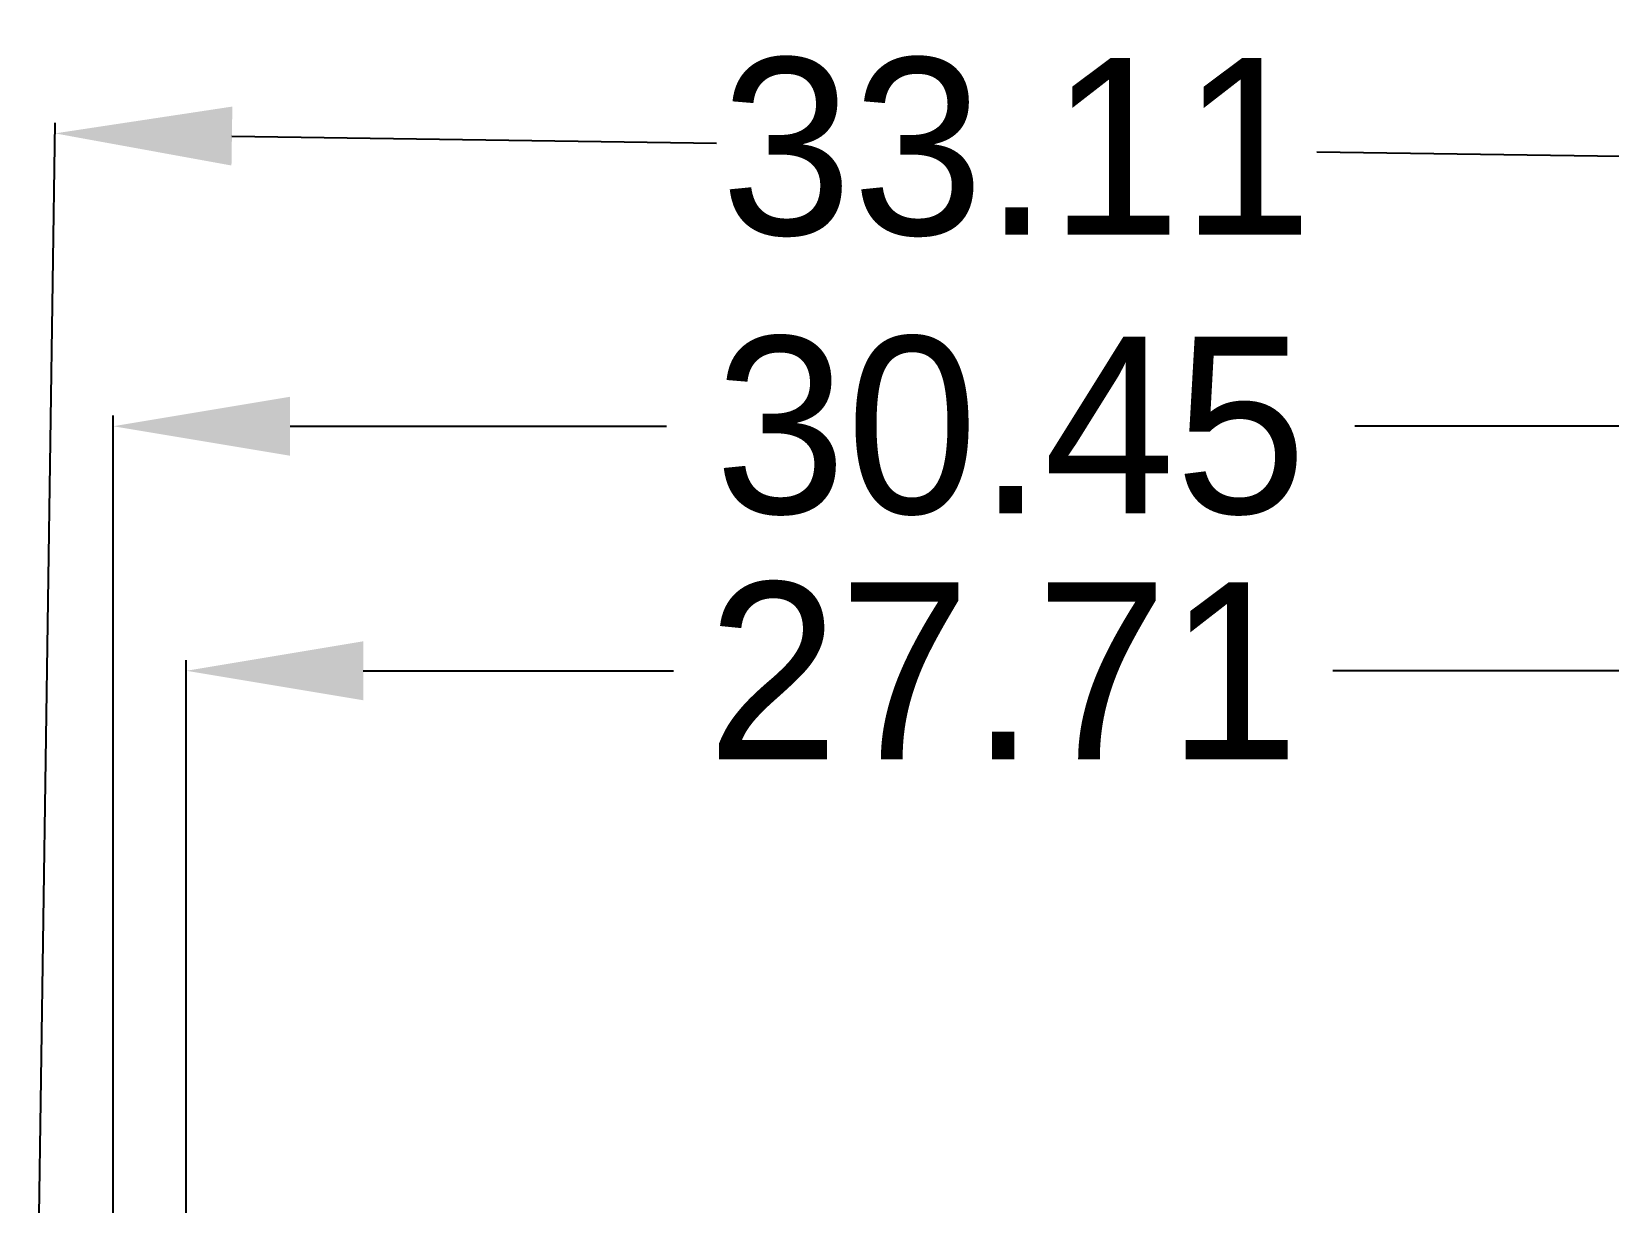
# Model space of a CAD drawing. Extents: x 76 to 193, y -170 to -23.
# Drawn here: x 131.94 to 158.69, y -42.86 to -23 of the extents above; entities that cross this region are included whole.
import ezdxf

# ---------------------------------------------------------------- set-up
doc = ezdxf.new("R2010")
doc.units = 0
doc.layers.get('0').update_dxf_attribs({"linetype": 'CONTINUOUS'})
doc.layers.get('Defpoints').update_dxf_attribs({"linetype": 'CONTINUOUS'})
doc.dimstyles.get("Standard").update_dxf_attribs({"dimtxt": 3, "dimasz": 3, "dimexe": 0.18, "dimexo": 0.0625, "dimgap": 0.09, "dimtad": 0, "dimtih": 1, "dimtoh": 1, "dimzin": 0, "dimdsep": 46, "dimtxsty": 'Standard', "dimcen": 0.09, "dimclrd": 3, "dimclre": 3, "dimclrt": 3, "dimadec": 0, "dimazin": 0, "dimtfac": 1, "dimtofl": 0, "dimtmove": 0, "dimatfit": 3, "dimfxl": 1, "dimtolj": 1, "dimtzin": 0, "dimarcsym": 0})

# ---------------------------------------------------------------- blocks, each defined once
blk = doc.blocks.new('*D1')
at = {"color": 3, "linetype": 'Continuous', "lineweight": -2}
for p, q in [((131.942, -51.708), (132.343, -24.546)), ((135.34, -24.771), (143.56, -24.892)), ((162.446, -25.171), (153.74, -25.042)), ((165.048, -52.197), (165.449, -25.035))]:
    blk.add_line(p, q, dxfattribs=at)
at = {"color": 3, "linetype": 'Continuous'}
for points in [[(135.347, -24.271), (135.332, -25.271), (132.34, -24.726)], [(162.454, -24.671), (162.439, -25.671), (165.446, -25.215)]]:
    blk.add_solid(points, dxfattribs=at)
at = {"layer": 'Defpoints', "color": 0, "linetype": 'Continuous'}
for p in [(165.446, -25.215), (131.941, -51.771), (165.047, -52.26)]:
    blk.add_point(p, dxfattribs=at)
at = {"color": 3, "linetype": 'Continuous', "insert": (148.65, -24.967), "char_height": 3, "attachment_point": 5}
blk.add_mtext('\\A1;33.11', dxfattribs=at)
blk = doc.blocks.new('*D6')
at = {"color": 3, "linetype": 'Continuous', "lineweight": -2}
for p, q in [((134.566, -52.343), (134.566, -33.66)), ((162.276, -52.353), (162.276, -33.66)), ((137.566, -33.84), (142.831, -33.84)), ((159.276, -33.84), (154.011, -33.84))]:
    blk.add_line(p, q, dxfattribs=at)
at = {"color": 3, "linetype": 'Continuous'}
for points in [[(137.566, -33.34), (137.566, -34.34), (134.566, -33.84)], [(159.276, -33.34), (159.276, -34.34), (162.276, -33.84)]]:
    blk.add_solid(points, dxfattribs=at)
at = {"layer": 'Defpoints', "color": 0, "linetype": 'Continuous'}
for p in [(162.276, -33.84), (134.566, -52.406), (162.276, -52.416)]:
    blk.add_point(p, dxfattribs=at)
at = {"color": 3, "linetype": 'Continuous', "insert": (148.421, -33.84), "char_height": 3, "attachment_point": 5}
blk.add_mtext('\\A1;27.71', dxfattribs=at)
blk = doc.blocks.new('*D10')
at = {"color": 3, "linetype": 'Continuous', "lineweight": -2}
for p, q in [((133.325, -59.443), (133.325, -29.513)), ((163.773, -59.443), (163.773, -29.513)), ((136.325, -29.693), (142.709, -29.693)), ((160.773, -29.693), (154.389, -29.693))]:
    blk.add_line(p, q, dxfattribs=at)
at = {"color": 3, "linetype": 'Continuous'}
for points in [[(136.325, -29.193), (136.325, -30.193), (133.325, -29.693)], [(160.773, -29.193), (160.773, -30.193), (163.773, -29.693)]]:
    blk.add_solid(points, dxfattribs=at)
at = {"layer": 'Defpoints', "color": 0, "linetype": 'Continuous'}
for p in [(163.773, -29.693), (133.325, -59.506), (163.773, -59.506)]:
    blk.add_point(p, dxfattribs=at)
at = {"color": 3, "linetype": 'Continuous', "insert": (148.549, -29.693), "char_height": 3, "attachment_point": 5}
blk.add_mtext('\\A1;30.45', dxfattribs=at)

msp = doc.modelspace()

# ---------------------------------------------------------------- dimensions: what is measured, and where the dimension line sits
at = {"linetype": 'Continuous'}
dim = msp.add_linear_dim(base=(165.446125, -25.21536), p1=(131.9407, -51.77095), p2=(165.046635, -52.259975), angle=359.1537158, dimstyle='Standard', dxfattribs=at)
dim.commit()
dim.dimension.update_dxf_attribs({"geometry": '*D1', "text_midpoint": (148.649575, -24.967249), "dimtype": 161})
for base, p1, p2, picture, middle in [((163.773, -29.693263), (133.3245, -59.50557), (163.773, -59.50557), '*D10', (148.54875, -29.693263)), ((162.276001, -33.840334), (134.566001, -52.40557), (162.276001, -52.41557), '*D6', (148.421001, -33.840334))]:
    dim = msp.add_linear_dim(base=base, p1=p1, p2=p2, dimstyle='Standard', dxfattribs=at)
    dim.commit()
    dim.dimension.update_dxf_attribs({"geometry": picture, "text_midpoint": middle})

doc.saveas('drawing.dxf')
